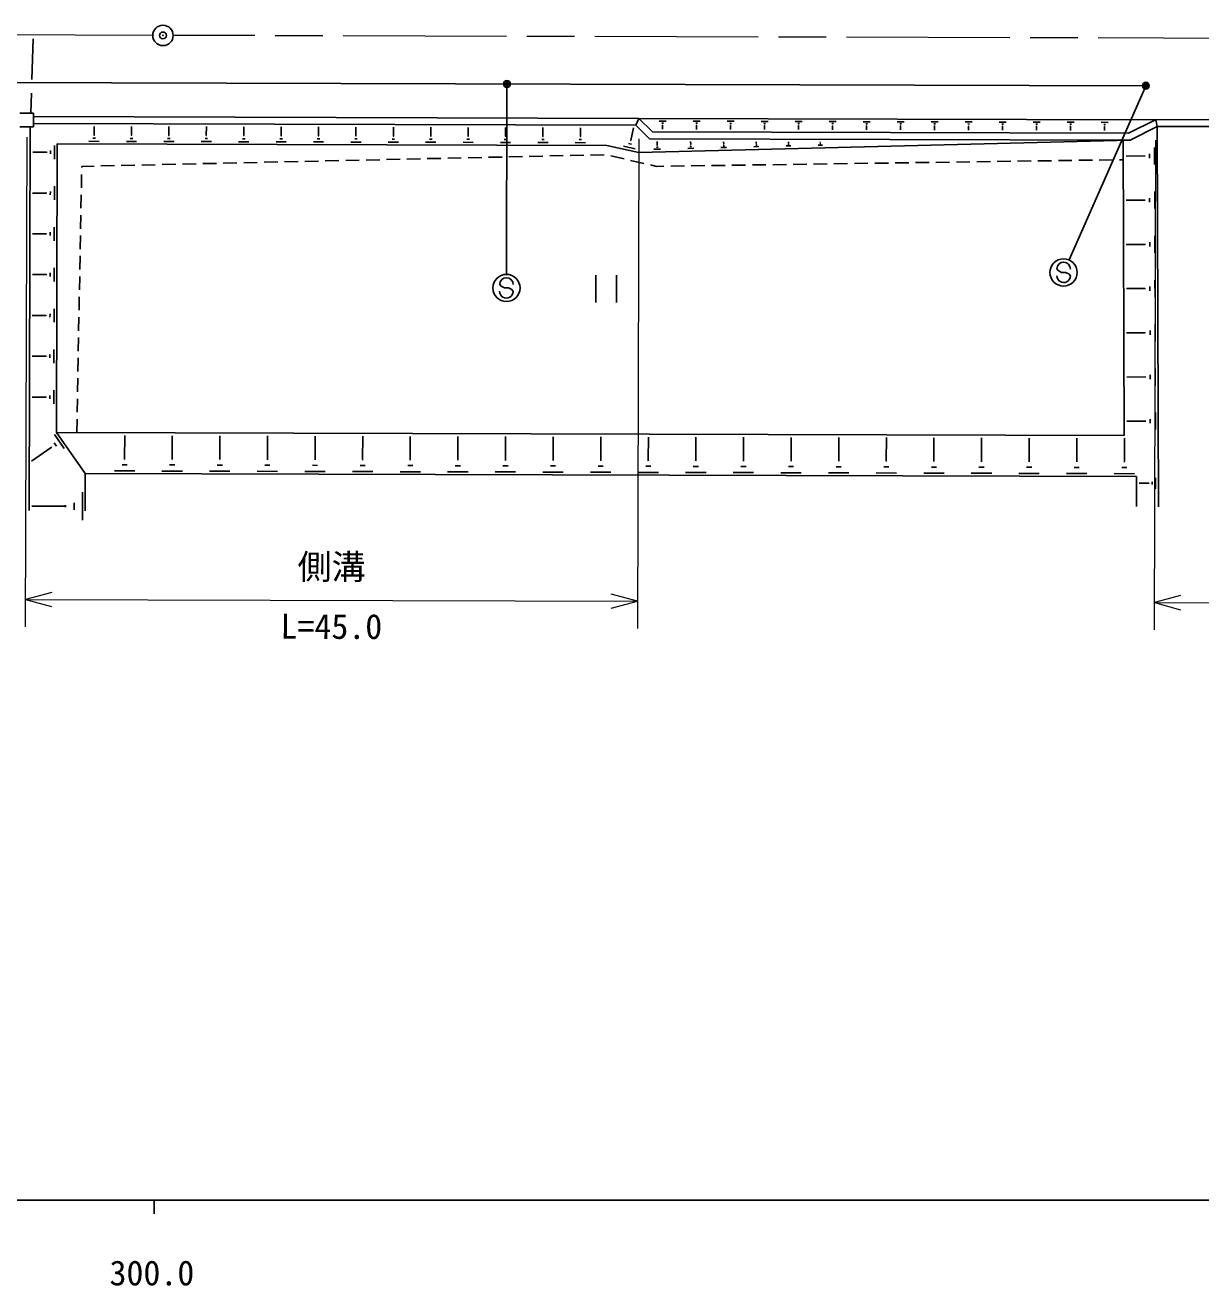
# Model space of a CAD drawing. Units: millimetres, scale not verified. Extents: x 40000 to 680000, y 20000 to 380000.
# Drawn here: x 358530 to 444958, y 198715 to 291399 of the extents above; entities that cross this region are included whole.
import ezdxf
from ezdxf.enums import TextEntityAlignment as Align

# ---------------------------------------------------------------- set-up
doc = ezdxf.new("R2010")
doc.units = ezdxf.units.MM
doc.header["$LTSCALE"] = 1000
doc.header["$PDMODE"] = 32
doc.header["$PDSIZE"] = 500
doc.linetypes.add('CHAIN', pattern=[18.5, 12, -1.5, 3.5, -1.5])
for name, color, linetype, lineweight in [('M-BGD', 7, 'Continuous', 25), ('M-BMK', 2, 'CHAIN', 13), ('M-BMK-SRVR', 3, 'Continuous', 25), ('M-STR-HTXT', 7, 'Continuous', 13), ('M-STR-STRC', 7, 'Continuous', 25), ('M-TTL-BAND', 7, 'Continuous', 25)]:
    doc.layers.add(name, color=color, linetype=linetype, lineweight=lineweight)
doc.styles.add('@ＭＳ ゴシック', font='')
doc.styles.add('ＭＳ ゴシック', font='')
doc.styles.get('@ＭＳ ゴシック').set_extended_font_data('@MS Gothic')
doc.styles.get('ＭＳ ゴシック').set_extended_font_data('MS Gothic')

msp = doc.modelspace()

# ---------------------------------------------------------------- linework, layer by layer
at = {"layer": 'M-BGD'}
for p, q in [((359023, 287406), (359120, 290405)), ((440769, 286950), (276799, 287402)), ((358943, 284925), (358991, 286407)), ((358142, 284928), (359142, 284925)), ((359142, 284925), (359140, 283925)), ((359142, 284675), (403642, 284552)), ((403433, 284053), (403642, 284552)), ((403642, 284552), (441641, 284448)), ((403642, 284552), (404639, 283549)), ((529640, 284705), (441639, 284448)), ((358140, 283928), (359140, 283925)), ((358890, 283925), (358812, 255706)), ((359140, 284175), (403433, 284053)), ((363595, 283313), (363597, 283963)), ((366345, 283305), (366347, 283955)), ((369095, 283297), (369097, 283947)), ((371845, 283290), (371847, 283940)), ((374595, 283282), (374597, 283932)), ((377345, 283275), (377347, 283925)), ((380095, 283267), (380097, 283917)), ((382845, 283259), (382847, 283909)), ((385595, 283252), (385597, 283902)), ((388345, 283244), (388347, 283894)), ((391095, 283237), (391097, 283887)), ((393845, 283229), (393847, 283879)), ((396595, 283222), (396597, 283872)), ((399345, 283214), (399347, 283864)), ((403061, 282931), (403262, 283858)), ((403433, 284053), (404430, 283050)), ((405641, 284347), (405141, 284348)), ((405453, 284197), (405328, 284198)), ((405406, 284047), (405375, 284047)), ((405390, 284047), (405389, 283747)), ((408141, 284340), (407641, 284341)), ((407953, 284190), (407828, 284191)), ((407906, 284040), (407875, 284041)), ((407890, 284040), (407889, 283740)), ((410641, 284333), (410141, 284334)), ((410453, 284183), (410328, 284184)), ((410406, 284034), (410375, 284034)), ((410390, 284034), (410389, 283734)), ((413141, 284326), (412641, 284327)), ((412953, 284177), (412828, 284177)), ((412906, 284027), (412875, 284027)), ((412890, 284027), (412889, 283727)), ((415641, 284319), (415141, 284321)), ((415453, 284170), (415328, 284170)), ((415406, 284020), (415375, 284020)), ((415390, 284020), (415389, 283720)), ((418141, 284312), (417641, 284314)), ((417953, 284163), (417828, 284163)), ((417906, 284013), (417875, 284013)), ((417890, 284013), (417889, 283713)), ((420641, 284305), (420141, 284307)), ((420453, 284156), (420328, 284156)), ((420406, 284006), (420375, 284006)), ((420390, 284006), (420389, 283706)), ((423141, 284298), (422641, 284300)), ((422953, 284149), (422828, 284149)), ((422906, 283999), (422875, 283999)), ((422890, 283999), (422889, 283699)), ((425641, 284292), (425141, 284293)), ((425453, 284142), (425328, 284142)), ((425406, 283992), (425375, 283992)), ((425390, 283992), (425389, 283692)), ((428141, 284285), (427641, 284286)), ((427953, 284135), (427828, 284136)), ((427906, 283985), (427875, 283985)), ((427890, 283985), (427889, 283685)), ((430641, 284278), (430141, 284279)), ((430453, 284128), (430328, 284129)), ((430406, 283978), (430374, 283979)), ((430390, 283979), (430389, 283679)), ((433141, 284271), (432641, 284272)), ((432953, 284121), (432828, 284122)), ((432906, 283972), (432874, 283972)), ((432890, 283972), (432889, 283672)), ((435641, 284264), (435141, 284265)), ((435453, 284115), (435328, 284115)), ((435406, 283965), (435374, 283965)), ((435390, 283965), (435389, 283665)), ((438141, 284257), (437641, 284259)), ((437953, 284108), (437828, 284108)), ((437906, 283958), (437874, 283958)), ((437890, 283958), (437889, 283658)), ((441639, 284448), (439639, 283453)), ((441757, 283948), (439756, 282953)), ((441641, 284448), (441757, 283948)), ((529641, 284205), (441757, 283948)), ((441757, 283948), (441839, 255978)), ((363219, 282864), (363969, 282861)), ((363501, 283088), (363689, 283087)), ((363572, 283313), (363619, 283312)), ((365969, 282856), (366719, 282854)), ((366251, 283080), (366439, 283080)), ((366322, 283305), (366369, 283305)), ((368719, 282848), (369469, 282846)), ((369001, 283073), (369189, 283072)), ((369072, 283297), (369119, 283297)), ((371469, 282841), (372219, 282839)), ((371751, 283065), (371939, 283065)), ((371822, 283290), (371869, 283290)), ((374219, 282833), (374969, 282831)), ((374501, 283057), (374689, 283057)), ((374572, 283282), (374619, 283282)), ((376969, 282826), (377719, 282824)), ((377251, 283050), (377439, 283049)), ((377322, 283275), (377369, 283275)), ((379719, 282818), (380469, 282816)), ((380001, 283042), (380189, 283042)), ((380072, 283267), (380119, 283267)), ((382469, 282811), (383219, 282808)), ((382751, 283035), (382939, 283034)), ((382822, 283260), (382869, 283259)), ((385219, 282803), (385969, 282801)), ((385501, 283027), (385689, 283027)), ((385572, 283252), (385619, 283252)), ((387969, 282795), (388719, 282793)), ((388251, 283020), (388438, 283019)), ((388322, 283244), (388369, 283244)), ((390719, 282788), (391469, 282786)), ((391001, 283012), (391188, 283011)), ((391072, 283237), (391119, 283237)), ((393469, 282780), (394219, 282778)), ((393751, 283004), (393938, 283004)), ((393822, 283229), (393869, 283229)), ((396219, 282773), (396969, 282771)), ((396501, 282997), (396688, 282996)), ((396572, 283222), (396619, 283222)), ((398969, 282765), (399719, 282763)), ((399251, 282989), (399438, 282989)), ((399322, 283214), (399369, 283214)), ((402895, 282692), (403114, 282645)), ((403034, 282937), (403089, 282925)), ((403635, 282052), (439756, 282953)), ((404430, 283050), (439756, 282953)), ((404639, 283549), (439639, 283453)), ((404990, 282577), (404983, 282849)), ((407454, 282618), (407448, 282842)), ((409884, 282658), (409879, 282835)), ((412268, 282697), (412292, 282698)), ((412280, 282698), (412277, 282828)), ((414633, 282737), (414655, 282737)), ((414644, 282737), (414642, 282822)), ((416965, 282775), (416985, 282776)), ((416975, 282775), (416974, 282816)), ((439260, 282940), (439323, 261225)), ((360085, 282058), (359085, 282061)), ((360085, 282089), (360084, 282027)), ((360385, 282182), (360384, 281932)), ((360686, 282556), (360683, 281556)), ((360886, 282670), (360828, 261442)), ((360886, 282670), (401301, 282559)), ((395589, 281754), (396588, 281776)), ((397088, 281787), (398088, 281809)), ((398588, 281820), (399588, 281843)), ((400088, 281854), (401087, 281876)), ((401301, 282559), (403635, 282052)), ((401578, 281796), (402553, 281572)), ((402510, 282501), (403385, 282311)), ((404755, 282280), (405239, 282292)), ((404933, 282430), (405054, 282433)), ((404975, 282577), (405005, 282577)), ((407235, 282342), (407686, 282353)), ((407401, 282481), (407513, 282484)), ((407440, 282617), (407468, 282618)), ((409682, 282403), (410098, 282413)), ((409835, 282532), (409939, 282534)), ((409871, 282658), (409897, 282658)), ((412095, 282463), (412477, 282473)), ((412235, 282582), (412331, 282584)), ((414474, 282523), (414824, 282531)), ((414603, 282631), (414690, 282633)), ((416821, 282581), (417138, 282589)), ((416938, 282679), (417017, 282681)), ((440813, 281786), (439463, 281782)), ((440813, 281747), (440813, 281825)), ((441189, 281631), (441188, 281943)), ((441565, 281163), (441561, 282413)), ((362684, 280934), (362685, 281023)), ((362685, 281023), (363597, 281043)), ((364096, 281054), (365096, 281076)), ((365596, 281087), (366596, 281109)), ((367096, 281121), (368095, 281143)), ((368595, 281154), (369595, 281176)), ((370095, 281187), (371095, 281209)), ((371595, 281221), (372594, 281243)), ((373094, 281254), (374094, 281276)), ((374594, 281287), (375594, 281309)), ((376093, 281321), (377093, 281343)), ((377593, 281354), (378593, 281376)), ((379093, 281387), (380093, 281409)), ((380592, 281421), (381592, 281443)), ((382092, 281454), (383092, 281476)), ((383592, 281487), (384591, 281509)), ((385091, 281520), (386091, 281543)), ((386591, 281554), (387591, 281576)), ((388091, 281587), (389090, 281609)), ((389590, 281620), (390590, 281643)), ((391090, 281654), (392090, 281676)), ((392589, 281687), (393589, 281709)), ((394089, 281720), (395089, 281743)), ((403040, 281460), (404015, 281236)), ((404502, 281124), (404946, 281023)), ((404946, 281023), (405490, 281030)), ((405990, 281037), (406990, 281052)), ((407490, 281059), (408490, 281073)), ((408990, 281080), (409990, 281095)), ((410490, 281102), (411490, 281116)), ((411990, 281123), (412989, 281137)), ((413489, 281145), (414489, 281159)), ((414989, 281166), (415989, 281180)), ((416489, 281187), (417489, 281202)), ((417989, 281209), (418989, 281223)), ((419489, 281230), (420489, 281244)), ((420989, 281252), (421989, 281266)), ((422489, 281273), (423488, 281287)), ((423988, 281294), (424988, 281309)), ((425488, 281316), (426488, 281330)), ((426988, 281337), (427988, 281351)), ((428488, 281359), (429488, 281373)), ((429988, 281380), (430988, 281394)), ((431488, 281401), (432487, 281416)), ((432987, 281423), (433987, 281437)), ((434487, 281444), (435487, 281458)), ((435987, 281466), (436987, 281480)), ((437487, 281487), (438487, 281501)), ((438987, 281508), (439264, 281512)), ((362656, 279434), (362674, 280434)), ((360076, 279058), (359076, 279061)), ((360076, 279089), (360076, 279027)), ((360377, 279182), (360376, 278932)), ((360678, 279556), (360675, 278556)), ((441574, 277913), (441571, 279163)), ((362627, 277935), (362646, 278934)), ((440823, 278536), (439473, 278532)), ((440823, 278497), (440822, 278575)), ((441198, 278381), (441197, 278693)), ((362599, 276435), (362618, 277435)), ((360669, 276556), (360667, 275556)), ((360068, 276058), (359068, 276061)), ((360068, 276089), (360068, 276027)), ((360368, 276182), (360368, 275932)), ((362571, 274935), (362590, 275935)), ((440832, 275286), (439482, 275282)), ((440832, 275247), (440832, 275325)), ((441208, 275131), (441207, 275443)), ((441584, 274663), (441580, 275913)), ((362543, 273435), (362562, 274435)), ((360661, 273556), (360658, 272556)), ((360060, 273058), (359060, 273061)), ((360060, 273089), (360060, 273027)), ((360360, 273182), (360359, 272932)), ((362515, 271936), (362534, 272935)), ((400491, 273010), (400491, 271010)), ((401991, 273010), (401991, 271010)), ((441593, 271413), (441590, 272663)), ((440842, 272036), (439492, 272032)), ((440842, 271997), (440842, 272075)), ((441217, 271881), (441216, 272193)), ((362487, 270436), (362506, 271436)), ((360052, 270058), (359052, 270061)), ((360052, 270089), (360051, 270027)), ((360352, 270182), (360351, 269932)), ((360653, 270556), (360650, 269556)), ((362459, 268936), (362478, 269936)), ((440851, 268786), (439501, 268782)), ((440851, 268747), (440851, 268825)), ((441227, 268631), (441226, 268943)), ((441603, 268163), (441599, 269413)), ((362431, 267436), (362450, 268436)), ((360043, 267058), (359043, 267061)), ((360043, 267089), (360043, 267027)), ((360344, 267182), (360343, 266932)), ((360645, 267556), (360642, 266556)), ((362403, 265937), (362422, 266937)), ((441612, 264913), (441609, 266163)), ((362375, 264437), (362393, 265437)), ((440861, 265536), (439511, 265532)), ((440861, 265497), (440861, 265575)), ((441236, 265381), (441235, 265693)), ((360335, 264182), (360335, 263932)), ((360636, 264556), (360634, 263556)), ((360035, 264058), (359035, 264061)), ((360035, 264089), (360035, 264027)), ((362347, 262937), (362365, 263937)), ((362319, 261437), (362337, 262437)), ((440870, 262247), (440870, 262325)), ((441246, 262131), (441245, 262443)), ((441622, 261663), (441618, 262913)), ((360828, 261442), (439323, 261225)), ((362944, 258436), (360828, 261442)), ((440870, 262286), (439520, 262282)), ((360651, 260699), (360829, 260446)), ((360687, 261294), (361401, 260280)), ((365838, 259528), (365842, 261228)), ((369338, 259518), (369342, 261218)), ((372838, 259508), (372842, 261208)), ((376338, 259499), (376342, 261199)), ((379838, 259489), (379842, 261189)), ((383338, 259480), (383342, 261180)), ((386838, 259470), (386842, 261170)), ((390338, 259460), (390342, 261160)), ((393838, 259451), (393842, 261151)), ((397338, 259441), (397342, 261141)), ((400838, 259431), (400842, 261131)), ((404338, 259422), (404342, 261122)), ((407838, 259412), (407842, 261112)), ((411338, 259402), (411342, 261102)), ((414838, 259393), (414842, 261093)), ((418338, 259383), (418342, 261083)), ((421838, 259374), (421842, 261074)), ((425338, 259364), (425342, 261064)), ((428838, 259354), (428842, 261054)), ((432337, 259345), (432342, 261045)), ((435837, 259335), (435842, 261035)), ((439337, 259325), (439342, 261025)), ((360436, 260359), (358985, 259337)), ((360414, 260390), (360458, 260327)), ((365885, 259528), (365791, 259528)), ((369385, 259518), (369291, 259518)), ((366585, 258626), (365085, 258630)), ((366024, 259077), (365649, 259078)), ((370085, 258616), (368585, 258620)), ((369524, 259068), (369149, 259069)), ((373585, 258606), (372085, 258611)), ((373024, 259058), (372649, 259059)), ((372885, 259508), (372791, 259509)), ((377085, 258597), (375585, 258601)), ((376524, 259048), (376149, 259049)), ((376385, 259499), (376291, 259499)), ((380585, 258587), (379085, 258591)), ((380024, 259039), (379649, 259040)), ((379885, 259489), (379791, 259489)), ((383524, 259029), (383149, 259030)), ((383385, 259479), (383291, 259480)), ((387024, 259019), (386649, 259020)), ((386885, 259470), (386791, 259470)), ((390524, 259010), (390149, 259011)), ((390385, 259460), (390291, 259460)), ((394024, 259000), (393649, 259001)), ((393885, 259451), (393791, 259451)), ((397524, 258990), (397149, 258992)), ((397384, 259441), (397291, 259441)), ((401024, 258981), (400649, 258982)), ((400884, 259431), (400791, 259431)), ((404524, 258971), (404149, 258972)), ((404384, 259422), (404291, 259422)), ((408024, 258962), (407649, 258963)), ((407884, 259412), (407791, 259412)), ((411524, 258952), (411149, 258953)), ((411384, 259402), (411291, 259403)), ((415024, 258942), (414649, 258943)), ((414884, 259393), (414791, 259393)), ((418524, 258933), (418149, 258934)), ((418384, 259383), (418291, 259383)), ((422024, 258923), (421649, 258924)), ((421884, 259373), (421791, 259374)), ((425524, 258913), (425149, 258914)), ((425384, 259364), (425291, 259364)), ((429024, 258904), (428649, 258905)), ((428884, 259354), (428791, 259354)), ((432524, 258894), (432149, 258895)), ((432384, 259344), (432291, 259345)), ((436024, 258884), (435649, 258885)), ((435884, 259335), (435791, 259335)), ((439524, 258875), (439149, 258876)), ((439384, 259325), (439291, 259325)), ((362944, 258436), (362936, 255694)), ((362944, 258436), (440225, 258223)), ((384085, 258578), (382585, 258582)), ((387585, 258568), (386085, 258572)), ((391085, 258558), (389585, 258562)), ((394585, 258549), (393085, 258553)), ((398085, 258539), (396585, 258543)), ((401585, 258529), (400085, 258533)), ((405085, 258520), (403585, 258524)), ((408585, 258510), (407085, 258514)), ((412085, 258500), (410585, 258505)), ((415585, 258491), (414085, 258495)), ((419085, 258481), (417585, 258485)), ((422585, 258471), (421085, 258476)), ((426085, 258462), (424585, 258466)), ((429585, 258452), (428085, 258456)), ((433085, 258443), (431585, 258447)), ((436585, 258433), (435085, 258437)), ((440085, 258423), (438585, 258427)), ((440225, 258223), (440219, 256012)), ((441150, 257720), (440424, 257718)), ((441150, 257695), (441150, 257745)), ((441392, 257620), (441391, 257822)), ((441635, 257319), (441632, 258125)), ((362740, 257066), (362734, 255004)), ((361500, 256038), (359013, 256045)), ((361500, 256102), (361500, 255974)), ((362119, 256294), (362118, 255779))]:
    msp.add_line(p, q, dxfattribs=at)
at = {"layer": 'M-BMK'}
for p, q in [((367908, 290651), (269409, 290922)), ((467908, 290375), (369408, 290647))]:
    msp.add_line(p, q, dxfattribs=at)
at = {"layer": 'M-BMK-SRVR'}
msp.add_circle((368658, 290649), 750, dxfattribs=at)
msp.add_point((368658, 290649), dxfattribs=at)
at = {"layer": 'M-STR-HTXT'}
for p, q in [((358638, 283176), (358538, 247176)), ((403637, 283052), (403538, 247052)), ((441637, 282948), (441538, 246948)), ((360477, 249689), (358544, 249176)), ((403544, 249052), (401613, 249575)), ((443477, 249460), (441544, 248948)), ((358544, 249176), (403544, 249052)), ((358544, 249176), (360474, 248653)), ((401611, 248540), (403544, 249052)), ((441544, 248948), (568543, 248598)), ((441544, 248948), (443474, 248425))]:
    msp.add_line(p, q, dxfattribs=at)
at = {"layer": 'M-STR-STRC'}
for p, q in [((393948, 286929), (393910, 273079)), ((440858, 286812), (435273, 274138)), ((434475, 273364), (434375, 273482)), ((434720, 273224), (434475, 273364)), ((435021, 273222), (434720, 273224)), ((435266, 273110), (435021, 273222)), ((435372, 272974), (435266, 273110)), ((393512, 272219), (393412, 272338)), ((393757, 272080), (393512, 272219)), ((394058, 272078), (393757, 272080)), ((394303, 271966), (394058, 272078)), ((394409, 271830), (394303, 271966))]:
    msp.add_line(p, q, dxfattribs=at)
for centre, radius in [((393949, 287079), 150), ((393949, 287079), 120), ((393949, 287079), 90), ((393949, 287079), 60), ((393949, 287079), 30), ((440919, 286950), 150), ((440919, 286950), 120), ((440919, 286950), 90), ((440919, 286950), 60), ((440919, 286950), 30), ((434870, 273223), 1000), ((393907, 272079), 1000)]:
    msp.add_circle(centre, radius, dxfattribs=at)
for centre, start, end in [((434875, 273478), 359.55488, 179.55488), ((393912, 272334), 359.55488, 179.55488), ((434872, 272978), 179.55488, 359.55488), ((393909, 271834), 179.55488, 359.55488)]:
    msp.add_arc(centre, 500, start, end, dxfattribs=at)
for p in [(393949, 287079), (440919, 286950)]:
    msp.add_point(p, dxfattribs=at)
at = {"layer": 'M-TTL-BAND'}
for p, q in [((40000, 205000), (579000, 205000)), ((368000, 205000), (368000, 204000))]:
    msp.add_line(p, q, dxfattribs=at)

# ---------------------------------------------------------------- texts
at = {"layer": 'M-STR-HTXT', "style": 'ＭＳ ゴシック'}
msp.add_text('側溝', height=1833, rotation=359.842, dxfattribs=at).set_placement((381047, 250114), align=Align.BOTTOM_CENTER)
at = {"layer": 'M-STR-HTXT', "style": '@ＭＳ ゴシック'}
msp.add_text('L=45.0', height=1833, rotation=359.842, dxfattribs=at).set_placement((381041, 248114), align=Align.TOP_CENTER)
at = {"layer": 'M-TTL-BAND', "style": 'ＭＳ ゴシック'}
msp.add_text('300.0', height=1833, dxfattribs=at).set_placement((367844, 198195), align=Align.BOTTOM_CENTER)

doc.saveas('drawing.dxf')
